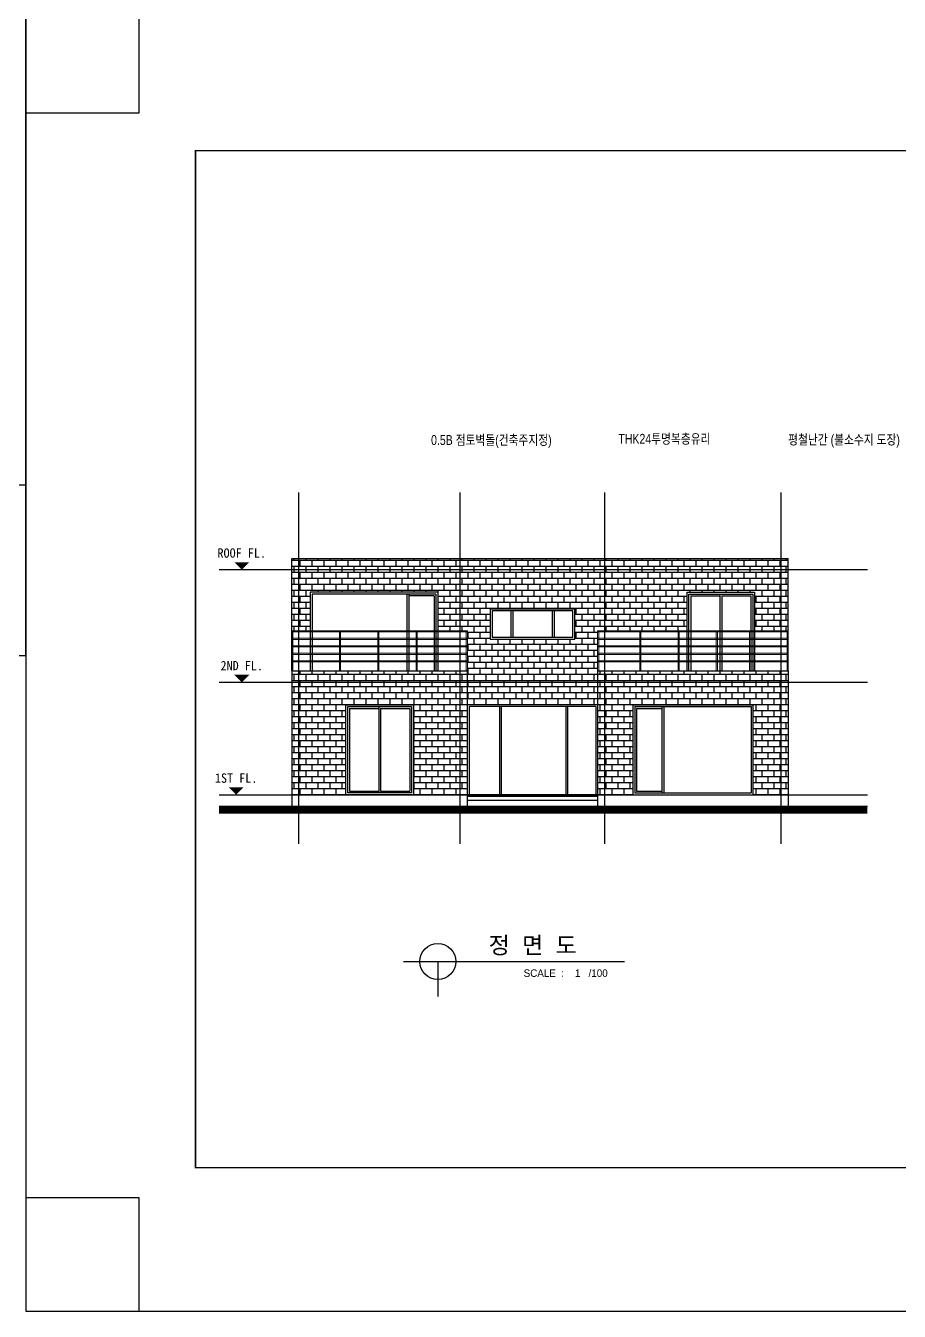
# Model space of a CAD drawing. Header units: millimetres. Extents: x 2237537 to 2823092, y 532110 to 734861.
# Drawn here: x 2354648 to 2377933, y 664947 to 699204 of the extents above; entities that cross this region are included whole.
import ezdxf
from ezdxf.enums import TextEntityAlignment as Align
from ezdxf.lldxf.tags import DXFTag

# ---------------------------------------------------------------- set-up
doc = ezdxf.new("R2010")
doc.units = ezdxf.units.MM
doc.header["$LTSCALE"] = 300
doc.header["$MEASUREMENT"] = 0
doc.layers.get('0').update_dxf_attribs({"lineweight": 0})
for name, color, linetype in [('2', 2, 'Continuous'), ('5HAT', 5, 'Continuous'), ("A'_6ELE", 6, 'Continuous'), ('CEN', 1, 'CEN'), ('FORM', 4, 'Continuous'), ('RXANNOT', 6, 'Continuous'), ('RXSBTXT', 6, 'Continuous'), ('RXSYMBOL', 7, 'Continuous'), ('WID', 4, 'Continuous')]:
    doc.layers.add(name, color=color, linetype=linetype)
doc.layers.add('마감', color=154, linetype='Continuous', lineweight=9)
doc.styles.get("Standard").update_dxf_attribs({"font": 'Expo M.ttf'})
doc.styles.add('굴림체', font='GulimChe.ttf')
doc.styles.add('휴먼세엑스포', font='Dotum.ttf')
tags = doc.linetypes.add('CEN', pattern=[62, 60, -1, 0, -1]).pattern_tags.tags
tags[10:11] = [DXFTag(74, 4), DXFTag(75, 0), DXFTag(340, '0'), DXFTag(46, 1.0), DXFTag(50, 0.0), DXFTag(44, 0.0), DXFTag(45, 0.0)]
tags[8:9] = [DXFTag(74, 4), DXFTag(75, 0), DXFTag(340, '0'), DXFTag(46, 1.0), DXFTag(50, 0.0), DXFTag(44, 0.0), DXFTag(45, 0.0)]
tags[6:7] = [DXFTag(74, 4), DXFTag(75, 0), DXFTag(340, '0'), DXFTag(46, 1.0), DXFTag(50, 0.0), DXFTag(44, 0.0), DXFTag(45, 0.0)]
tags[4:5] = [DXFTag(74, 4), DXFTag(75, 0), DXFTag(340, '0'), DXFTag(46, 1.0), DXFTag(50, 0.0), DXFTag(44, 0.0), DXFTag(45, 0.0)]
pattern_1 = [(0, (-171160, 4e-08), (0, 160), []), (90, (-171160, 4e-08), (-160, 160), [160, -160])]

# ---------------------------------------------------------------- blocks, each defined once
blk = doc.blocks.new('FORM')
at = {"layer": 'FORM', "flags": 128}
blk.add_lwpolyline([(162564, 26543), (159542, 26543), (159542, 23521), (162564, 23521), (162564, 58478), (159542, 58478), (159542, 55456), (162564, 55456), (162564, 58478), (115719, 58478), (115719, 55456), (118742, 55456), (118742, 58478), (115719, 58478), (115719, 23521), (118742, 23521), (118742, 26543), (115719, 26543), (115719, 23521), (162564, 23521)], dxfattribs=at)
at = {"layer": 'FORM', "const_width": 37.8}
blk.add_lwpolyline([(120245, 27347), (120245, 54452), (159038, 54452), (159038, 27347)], close=True, dxfattribs=at)

msp = doc.modelspace()

# ---------------------------------------------------------------- hatches: boundary and pattern name
at = {"layer": '5HAT'}
h = msp.add_hatch(dxfattribs=at)
h.set_pattern_fill('AR-B816', color=256, scale=20, style=0)
h.set_pattern_definition(pattern_1)
h.paths.add_polyline_path([(2364079.3, 685010.6), (2364079.3, 684110.6), (2365632.3, 684110.6), (2365632.3, 683080.6), (2366422.3, 683080.6), (2366422.3, 682010.6), (2366422.3, 681110.6), (2369892.3, 681110.6), (2369892.3, 682010.6), (2369892.3, 683080.6), (2372277.3, 683080.6), (2372277.3, 684110.6), (2373615.5, 684110.6), (2373615.5, 685010.6), (2369089.6, 685010.6), (2369089.6, 683660.6), (2369282.3, 683660.6), (2369282.3, 682860.6), (2367032.3, 682860.6), (2367032.3, 683660.6), (2369089.6, 683660.6), (2369089.6, 685010.6)])
h.paths.add_polyline_path([(2361742.3, 685010.6), (2361742.3, 683080.6), (2362232.3, 683080.6), (2362232.3, 684110.6), (2364079.3, 684110.6), (2364079.3, 685010.6)])
h.paths.add_polyline_path([(2374077.3, 684110.6), (2374077.3, 683080.6), (2374972.3, 683080.6), (2374972.3, 685010.6), (2373615.5, 685010.6), (2373615.5, 684110.6)])
h = msp.add_hatch(dxfattribs=at)
h.set_pattern_fill('AR-B816', color=1, scale=20, style=0)
h.set_pattern_definition(pattern_1)
h.paths.add_polyline_path([(2364982.3, 678710.6), (2366422.3, 678710.6), (2366422.3, 682010.6), (2361742.3, 682010.6), (2361742.3, 678710.6), (2363182.3, 678710.6), (2363182.3, 681110.6), (2364982.3, 681110.6)])
h = msp.add_hatch(dxfattribs=at)
h.set_pattern_fill('AR-B816', color=1, scale=20, style=0)
h.set_pattern_definition(pattern_1)
h.paths.add_polyline_path([(2369892.3, 682010.6), (2369892.3, 678710.6), (2370832.3, 678710.6), (2370832.3, 681110.6), (2374032.3, 681110.6), (2374032.3, 678710.6), (2374972.3, 678710.6), (2374972.3, 682010.6)])

# ---------------------------------------------------------------- linework, layer by layer
at = {"const_width": 200}
msp.add_lwpolyline([(2359800.7, 678311.3), (2377083.5, 678311.3)], dxfattribs=at)
at = {"layer": '2'}
for p, q in [((2361742.3, 682010.6), (2361742.3, 678410.6)), ((2361742.3, 682010.6), (2366422.3, 682010.6)), ((2366422.3, 678410.6), (2366422.3, 682010.6)), ((2369892.3, 682010.6), (2369892.3, 678410.6)), ((2369892.3, 682010.6), (2374972.3, 682010.6)), ((2374972.3, 682010.6), (2374972.3, 678410.6)), ((2370832.3, 681110.6), (2370832.3, 678710.6)), ((2370832.3, 681110.6), (2374032.3, 681110.6)), ((2374032.3, 681110.6), (2374032.3, 678710.6)), ((2370832.3, 678710.6), (2374032.3, 678710.6)), ((2364720, 674266), (2370609, 674266)), ((2365631.6, 674266), (2365631.6, 673334.5))]:
    msp.add_line(p, q, dxfattribs=at)
msp.add_lwpolyline([(2363182.3, 681110.6), (2364982.3, 681110.6), (2364982.3, 678710.6), (2363182.3, 678710.6)], close=True, dxfattribs=at)
msp.add_circle((2365631.6, 674266), 479.1, dxfattribs=at)
at = {"layer": "A'_6ELE"}
for p, q in [((2361742.3, 682010.6), (2361742.3, 685010.6)), ((2361742.3, 685010.6), (2374972.3, 685010.6)), ((2374972.3, 682010.6), (2374972.3, 685010.6)), ((2362232.3, 684110.6), (2362232.3, 682010.6)), ((2365632.3, 684110.6), (2362232.3, 684110.6)), ((2362282.3, 684060.6), (2362282.3, 682010.6)), ((2365582.3, 684060.6), (2362282.3, 684060.6)), ((2364807.3, 684060.6), (2364807.3, 682010.6)), ((2364857.3, 684060.6), (2364857.3, 682010.6)), ((2365532.3, 684010.6), (2364857.3, 684010.6)), ((2365532.3, 684010.6), (2365532.3, 682010.6)), ((2365582.3, 684060.6), (2365582.3, 682010.6)), ((2365632.3, 684110.6), (2365632.3, 682010.6)), ((2372377.3, 684010.6), (2372377.3, 682010.6)), ((2372377.3, 684010.6), (2373151.1, 684010.6)), ((2373151.1, 684060.6), (2373151.1, 682010.6)), ((2373201.1, 684010.6), (2373977.3, 684010.6)), ((2373201.1, 684010.6), (2373201.1, 682010.6)), ((2373977.3, 684010.6), (2373977.3, 682010.6)), ((2367582.3, 683610.6), (2367582.3, 682910.6)), ((2367632.3, 683610.6), (2367632.3, 682910.6)), ((2368682.3, 683610.6), (2368682.3, 682910.6)), ((2368732.3, 683610.6), (2368732.3, 682910.6)), ((2369892.3, 681110.6), (2366422.3, 681110.6)), ((2366472.3, 681060.6), (2366472.3, 678710.6)), ((2369842.3, 681060.6), (2366472.3, 681060.6)), ((2367272.3, 681060.6), (2367272.3, 678710.6)), ((2367322.3, 681060.6), (2367322.3, 678710.6)), ((2369042.3, 681060.6), (2369042.3, 678710.6)), ((2369092.3, 681060.6), (2369092.3, 678710.6)), ((2369842.3, 681060.6), (2369842.3, 678710.6)), ((2369892.3, 678710.6), (2366422.3, 678710.6)), ((2369892.3, 678660.6), (2366422.3, 678660.6)), ((2369892.3, 678560.6), (2366422.3, 678560.6))]:
    msp.add_line(p, q, dxfattribs=at)
for points in [[(2372277.3, 682010.6), (2372277.3, 684110.6), (2374077.3, 684110.6), (2374077.3, 682010.6)], [(2372327.3, 682010.6), (2372327.3, 684060.6), (2374027.3, 684060.6), (2374027.3, 682010.6)]]:
    msp.add_lwpolyline(points, dxfattribs=at)
for points in [[(2367032.3, 683660.6), (2367032.3, 682860.6), (2369282.3, 682860.6), (2369282.3, 683660.6)], [(2367082.3, 683610.6), (2367082.3, 682910.6), (2369232.3, 682910.6), (2369232.3, 683610.6)]]:
    msp.add_lwpolyline(points, close=True, dxfattribs=at)
at = {"layer": 'CEN'}
for p, q in [((2361932.3, 677399.1), (2361932.3, 686764.1)), ((2366232.3, 677399.1), (2366232.3, 686764.1)), ((2370082.3, 677399.1), (2370082.3, 686764.1)), ((2374782.3, 677399.1), (2374782.3, 686764.1)), ((2359800.7, 684710.6), (2377083.5, 684710.6)), ((2359800.7, 681710.6), (2377083.5, 681710.6)), ((2359800.7, 678710.6), (2377083.5, 678710.6)), ((2359800.7, 678410.6), (2377083.5, 678410.6))]:
    msp.add_line(p, q, dxfattribs=at)
at = {"layer": 'RXANNOT', "color": 7}
for points in [[(2364079.3, 681461.7, 0, 88.9, 0), (2364079.3, 681748.2, 0, 0, 0), (2364079.3, 688166.6, 0, 0, 0), (2365354.8, 688166.6, 0, 0, 0)], [(2369089.6, 683050.6, 0, 88.9, 0), (2369089.6, 683337.1, 0, 0, 0), (2369089.6, 688166.6, 0, 0, 0), (2370365.2, 688166.6, 0, 0, 0)], [(2373615.5, 683050.6, 0, 88.9, 0), (2373615.5, 683337.1, 0, 0, 0), (2373615.5, 688145.4, 0, 0, 0), (2374891, 688145.4, 0, 0, 0)]]:
    msp.add_lwpolyline(points, format="xyseb", dxfattribs=at)
at = {"layer": 'RXSYMBOL'}
for points in [[(2360206.1, 684908, 0), (2360406.1, 684708, 0), (2360606.1, 684908, 0)], [(2360206.1, 681908, 0), (2360406.1, 681708, 0), (2360606.1, 681908, 0)], [(2360056.8, 678910.6, 0), (2360256.8, 678710.6, 0), (2360456.8, 678910.6, 0)]]:
    msp.add_solid(points, dxfattribs=at)
at = {"layer": 'WID'}
for p, q in [((2364056.1, 681060.6), (2364056.1, 678760.6)), ((2370882.3, 681060.6), (2373982.3, 681060.6)), ((2370882.3, 681060.6), (2370882.3, 678760.6)), ((2371607.3, 681060.6), (2371607.3, 678760.6)), ((2371657.3, 681060.6), (2371657.3, 678760.6)), ((2373982.3, 681060.6), (2373982.3, 678760.6)), ((2363282.3, 681010.6), (2363282.3, 678810.6)), ((2363282.3, 681010.6), (2364056.1, 681010.6)), ((2364106.1, 681010.6), (2364882.3, 681010.6)), ((2364106.1, 681010.6), (2364106.1, 678810.6)), ((2364882.3, 681010.6), (2364882.3, 678810.6)), ((2370932.3, 681010.6), (2371607.3, 681010.6)), ((2370932.3, 681010.6), (2370932.3, 678810.6)), ((2361742.3, 678710.6), (2366422.3, 678710.6)), ((2363282.3, 678810.6), (2364056.1, 678810.6)), ((2364106.1, 678810.6), (2364882.3, 678810.6)), ((2369702.3, 678710.6), (2374972.3, 678710.6)), ((2370882.3, 678760.6), (2373982.3, 678760.6)), ((2370932.3, 678810.6), (2371607.3, 678810.6))]:
    msp.add_line(p, q, dxfattribs=at)
msp.add_lwpolyline([(2363232.3, 681060.6), (2364932.3, 681060.6), (2364932.3, 678760.6), (2363232.3, 678760.6)], close=True, dxfattribs=at)
at = {"layer": '마감'}
for p, q in [((2361742.3, 683080.6), (2366422.3, 683080.6)), ((2361742.3, 683080.6), (2361742.3, 682010.6)), ((2361742.3, 683050.6), (2366422.3, 683050.6)), ((2361742.3, 682880.6), (2366422.3, 682880.6)), ((2361742.3, 682850.6), (2366422.3, 682850.6)), ((2361772.3, 683080.6), (2361772.3, 682010.6)), ((2363011.5, 683080.6), (2363011.5, 682010.6)), ((2363041.5, 683080.6), (2363041.5, 682010.6)), ((2364031.5, 683080.6), (2364031.5, 682010.6)), ((2364061.5, 683080.6), (2364061.5, 682010.6)), ((2365051.5, 683080.6), (2365051.5, 682010.6)), ((2365081.5, 683080.6), (2365081.5, 682010.6)), ((2366392.3, 683080.6), (2366392.3, 682010.6)), ((2366422.3, 683080.6), (2366422.3, 682010.6)), ((2369892.3, 683080.6), (2374972.3, 683080.6)), ((2369892.3, 683080.6), (2369892.3, 682010.6)), ((2369892.3, 683050.6), (2374972.3, 683050.6)), ((2369892.3, 682880.6), (2374972.3, 682880.6)), ((2369892.3, 682850.6), (2374972.3, 682850.6)), ((2369922.3, 683080.6), (2369922.3, 682010.6)), ((2371015.8, 683080.6), (2371015.8, 682010.6)), ((2371045.8, 683080.6), (2371045.8, 682010.6)), ((2372035.8, 683080.6), (2372035.8, 682010.6)), ((2372065.8, 683080.6), (2372065.8, 682010.6)), ((2373055.8, 683080.6), (2373055.8, 682010.6)), ((2373085.8, 683080.6), (2373085.8, 682010.6)), ((2373942.3, 683080.6), (2373942.3, 682010.6)), ((2373972.3, 683080.6), (2373972.3, 682010.6)), ((2374942.3, 683080.6), (2374942.3, 682010.6)), ((2374972.3, 683080.6), (2374972.3, 682010.6)), ((2361742.3, 682680.6), (2366422.3, 682680.6)), ((2361742.3, 682650.6), (2366422.3, 682650.6)), ((2361742.3, 682480.6), (2366422.3, 682480.6)), ((2361742.3, 682450.6), (2366422.3, 682450.6)), ((2369892.3, 682680.6), (2374972.3, 682680.6)), ((2369892.3, 682650.6), (2374972.3, 682650.6)), ((2369892.3, 682480.6), (2374972.3, 682480.6)), ((2369892.3, 682450.6), (2374972.3, 682450.6)), ((2361742.3, 682280.6), (2366422.3, 682280.6)), ((2361742.3, 682250.6), (2366422.3, 682250.6)), ((2369892.3, 682280.6), (2374972.3, 682280.6)), ((2369892.3, 682250.6), (2374972.3, 682250.6))]:
    msp.add_line(p, q, dxfattribs=at)

# ---------------------------------------------------------------- block references
at = {"xscale": 1.5, "yscale": 1.5, "zscale": 1.5}
msp.add_blockref('FORM', (2110802.1, 647143.5), dxfattribs=at)
msp.add_blockref('FORM', (2238928.4, 641425.5))

# ---------------------------------------------------------------- texts
at = {"layer": '2', "style": '휴먼세엑스포'}
for s, height, p in [('정  면  도', 450, (2366986.9, 674702.2)), ('SCALE  :    1   /100', 200, (2367920.9, 673957.1))]:
    msp.add_text(s, height=height, dxfattribs=at).set_placement(p, align=Align.MIDDLE_LEFT)
at = {"layer": 'RXANNOT', "color": 7, "width": 0.8}
for s, p in [('0.5B 점토벽돌(건축주지정)', (2365452.4, 688033.4)), ('THK24투명복층유리', (2370444.9, 688064.9)), ('평철난간 (불소수지 도장)', (2374970.7, 688043.7))]:
    msp.add_text(s, height=262.5, dxfattribs=at).set_placement(p)
at = {"layer": 'RXSBTXT', "style": '굴림체'}
for s, p in [('ROOF FL.', (2360406.1, 685028, 0)), ('2ND FL.', (2360406.1, 682028, 0)), ('1ST FL.', (2360256.8, 679030.6, 0))]:
    msp.add_text(s, height=250, dxfattribs=at).set_placement(p, align=Align.CENTER)

doc.saveas('drawing.dxf')
